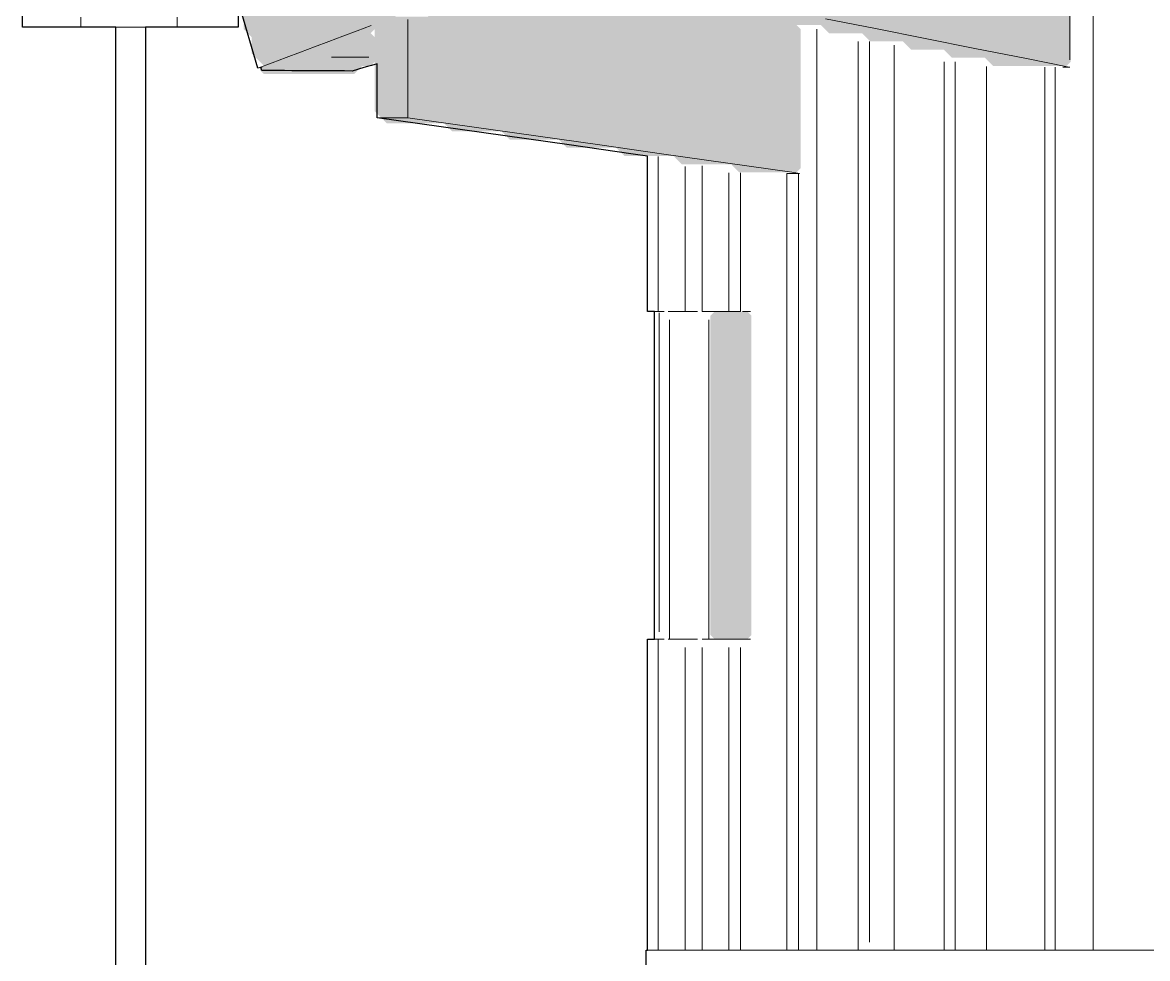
# Model space of a CAD drawing. Header units: millimetres. Extents: x 0 to 84100, y 0 to 59400.
# Drawn here: x 22694 to 24068, y 17700 to 18843 of the extents above; entities that cross this region are included whole.
import ezdxf

# ---------------------------------------------------------------- set-up
doc = ezdxf.new("R2010")
doc.units = ezdxf.units.MM
for name, color, linetype, lineweight in [('09_立面の外形', 7, 'Continuous', 30), ('10_見えがかり', 7, 'Continuous', 13), ('12_見えがかり（ガラス）', 5, 'Continuous', 9)]:
    doc.layers.add(name, color=color, linetype=linetype, lineweight=lineweight)

msp = doc.modelspace()

# ---------------------------------------------------------------- hatches: boundary and pattern name
at = {"layer": '10_見えがかり', "true_color": 0xbdbdbd}
for points in [[(23154, 18994.7), (23154, 18974.7), (23164, 18964.7), (23164, 18934.7), (23174, 18924.7), (23174, 18904.7), (23184, 18894.7), (23184, 18864.7), (23179, 18859.7), (23159, 18859.7), (23149, 18849.7), (23129, 18849.7), (23124, 18844.7), (23124, 18834.7), (23119, 18829.7), (23099, 18829.7), (23089, 18819.7), (23069, 18819.7), (23059, 18809.7), (23049, 18809.7), (23039, 18799.7), (23009, 18799.7), (22999, 18789.7), (22989, 18789.7), (22974, 18804.7), (22974, 18824.7), (22964, 18834.7), (22964, 18854.7), (22954, 18864.7), (22954, 18894.7), (22944, 18904.7), (22944, 18924.7), (22959, 18939.7), (22969, 18939.7), (22979, 18949.7), (22999, 18949.7), (23009, 18959.7), (23029, 18959.7), (23039, 18969.7), (23049, 18969.7), (23059, 18979.7), (23079, 18979.7), (23089, 18989.7), (23099, 18989.7), (23109, 18999.7), (23129, 18999.7), (23139, 19009.7)], [(23124, 18824.7), (23124, 18794.7), (23119, 18789.7), (23109, 18789.7), (23099, 18779.7), (22989, 18779.7), (22984, 18784.7), (22989, 18789.7), (22999, 18789.7), (23009, 18799.7), (23039, 18799.7), (23049, 18809.7), (23059, 18809.7), (23069, 18819.7), (23089, 18819.7), (23099, 18829.7), (23119, 18829.7)]]:
    msp.add_hatch(color=8, dxfattribs=at).paths.add_polyline_path(points)
at = {"layer": '10_見えがかり', "true_color": 0xe9dcc4}
for points in [[(23974, 18994.7), (23974, 18794.7), (23969, 18789.7), (23879, 18789.7), (23869, 18799.7), (23829, 18799.7), (23819, 18809.7), (23779, 18809.7), (23769, 18819.7), (23729, 18819.7), (23719, 18829.7), (23679, 18829.7), (23669, 18839.7), (23629, 18839.7), (23619, 18849.7), (23579, 18849.7), (23569, 18859.7), (23549, 18859.7), (23544, 18864.7), (23544, 18974.7), (23549, 18979.7), (23629, 18979.7), (23639, 18989.7), (23659, 18989.7), (23669, 18999.7), (23969, 18999.7)], [(23299, 18879.7), (23539, 18879.7), (23544, 18874.7), (23544, 18864.7), (23549, 18859.7), (23569, 18859.7), (23579, 18849.7), (23619, 18849.7), (23629, 18839.7), (23639, 18839.7), (23644, 18834.7), (23644, 18664.7), (23639, 18659.7), (23569, 18659.7), (23559, 18669.7), (23499, 18669.7), (23489, 18679.7), (23429, 18679.7), (23419, 18689.7), (23359, 18689.7), (23349, 18699.7), (23289, 18699.7), (23279, 18709.7), (23219, 18709.7), (23209, 18719.7), (23139, 18719.7), (23124, 18734.7), (23124, 18844.7), (23129, 18849.7), (23189, 18849.7), (23199, 18859.7), (23219, 18859.7), (23229, 18869.7), (23259, 18869.7), (23269, 18879.7), (23279, 18879.7), (23289, 18889.7)]]:
    msp.add_hatch(color=8, dxfattribs=at).paths.add_polyline_path(points)
at = {"layer": '12_見えがかり（ガラス）', "true_color": 0xdce9f2}
msp.add_hatch(color=8, dxfattribs=at).paths.add_polyline_path([(23579, 18489.7), (23584, 18484.7), (23584, 18094.7), (23579, 18089.7), (23539, 18089.7), (23534, 18094.7), (23534, 18484.7), (23539, 18489.7)])

# ---------------------------------------------------------------- linework, layer by layer
at = {"layer": '09_立面の外形'}
for points in [[(22808.1, 14139.7), (22808.1, 18836.9), (22694.1, 18836.9), (22694.1, 18849.4), (22694.1, 18861.9), (22694.1, 18874.4), (22694.1, 18886.9), (22694.1, 18911.9), (22694.1, 18924.4), (22694.1, 18936.9), (22694.1, 18949.4), (22694.1, 18961.9), (22694.1, 18986.9)], [(22957.4, 18863.5), (22957.4, 18836.9), (22844.1, 18836.9), (22844.1, 14139.7)], [(23455.7, 17689.7), (23455.7, 17709.7), (23457.1, 17709.7), (23457.1, 18089.7), (23465.9, 18089.7), (23465.9, 18489.7), (23457.1, 18489.7), (23457.1, 18679.6), (23439.7, 18682.1), (23361.5, 18693.2), (23283.4, 18704.2), (23205.3, 18715.3), (23127.1, 18726.4), (23127.1, 18792.4), (23120.3, 18790.4), (23115.5, 18789), (23110.7, 18787.7), (23096.4, 18783.5), (23087.2, 18783.6), (23078, 18783.6), (23068.8, 18783.7), (23059.7, 18783.7), (23050.5, 18783.8), (23041.3, 18783.8), (23032.2, 18783.9), (23023, 18783.9), (23013.8, 18784), (23004.7, 18784.1), (22995.5, 18784.1), (22986.3, 18784.2), (22985.2, 18788), (22981.6, 18786.9), (22959.1, 18863.7)]]:
    msp.add_lwpolyline(points, dxfattribs=at)
at = {"layer": '10_見えがかり'}
for points in [[(24001.2, 17709.7), (24001.2, 19109)], [(23972.9, 18832.9), (23972.9, 18865.7)], [(22765.2, 18836.9), (22765.2, 18849.4)], [(22883.1, 18849.4), (22883.1, 18836.9)], [(23164.7, 18846.4), (23164.7, 18831.4)], [(23674.6, 18847.4), (23735.4, 18835.3)], [(22706.8, 18836.9), (22700.8, 18836.9)], [(22730.4, 18836.9), (22722.6, 18836.9)], [(22765.2, 18836.9), (22731, 18836.9)], [(22775, 18836.9), (22765.2, 18836.9)], [(22784.9, 18836.9), (22775, 18836.9)], [(22794.7, 18836.9), (22784.9, 18836.9)], [(22804.5, 18836.9), (22794.7, 18836.9)], [(22814.3, 18836.9), (22804.5, 18836.9)], [(22808.1, 14139.7), (22808.1, 18836.9)], [(22809.5, 18836.9), (22810.6, 18836.9)], [(22811.6, 18836.9), (22810.3, 18836.9)], [(22810.6, 18836.9), (22812, 18836.9)], [(22813.1, 18836.9), (22811.6, 18836.9)], [(22812, 18836.9), (22813.7, 18836.9)], [(22813.7, 18836.9), (22815.6, 18836.9)], [(22824.2, 18836.9), (22814.3, 18836.9)], [(22815.6, 18836.9), (22817.6, 18836.9)], [(22817.6, 18836.9), (22819.7, 18836.9)], [(22819.7, 18836.9), (22821.9, 18836.9)], [(22821.9, 18836.9), (22824, 18836.9)], [(22824, 18836.9), (22826.2, 18836.9)], [(22834, 18836.9), (22824.2, 18836.9)], [(22826.2, 18836.9), (22828.5, 18836.9)], [(22828.5, 18836.9), (22830.8, 18836.9)], [(22830.8, 18836.9), (22833.1, 18836.9)], [(22833.1, 18836.9), (22835.2, 18836.9)], [(22843.8, 18836.9), (22834, 18836.9)], [(22836.7, 18836.9), (22834.7, 18836.9)], [(22835.2, 18836.9), (22837.3, 18836.9)], [(22838.6, 18836.9), (22836.7, 18836.9)], [(22837.3, 18836.9), (22839.1, 18836.9)], [(22840.3, 18836.9), (22838.6, 18836.9)], [(22839.1, 18836.9), (22840.7, 18836.9)], [(22841.7, 18836.9), (22840.3, 18836.9)], [(22840.7, 18836.9), (22842, 18836.9)], [(22842.8, 18836.9), (22841.7, 18836.9)], [(22853.6, 18836.9), (22843.8, 18836.9)], [(22844.1, 14139.7), (22844.1, 18836.9)], [(22863.5, 18836.9), (22853.6, 18836.9)], [(22873.3, 18836.9), (22863.5, 18836.9)], [(22883.1, 18836.9), (22873.3, 18836.9)], [(22900, 18836.9), (22957.4, 18836.9)], [(23102.5, 18832.6), (23085.2, 18826.1)], [(23119.8, 18839.1), (23102.5, 18832.6)], [(23663.9, 17709.7), (23663.9, 18834.5)], [(23735.4, 18835.3), (23796.2, 18823.2)], [(23972.9, 18797.1), (23972.9, 18832.9)], [(23067.9, 18819.5), (23050.7, 18813)], [(23085.2, 18826.1), (23067.9, 18819.5)], [(23164.7, 18831.4), (23164.7, 18816.4)], [(23714.5, 17709.7), (23714.5, 18819.4)], [(23728.4, 18819.4), (23728.4, 17719.7)], [(23796.2, 18823.2), (23857, 18811.2)], [(23033.4, 18806.5), (23016.1, 18799.9)], [(23050.7, 18813), (23033.4, 18806.5)], [(23164.7, 18816.4), (23164.7, 18801.4)], [(23758.4, 17709.7), (23758.4, 18815.2)], [(23857, 18811.2), (23917.9, 18799.1)], [(22998.9, 18793.4), (22981.6, 18786.9)], [(23016.1, 18799.9), (22998.9, 18793.4)], [(23080.4, 18800.6), (23071.3, 18800.6)], [(23089.6, 18800.5), (23080.4, 18800.6)], [(23098.8, 18800.5), (23089.6, 18800.5)], [(23107.9, 18800.4), (23098.8, 18800.5)], [(23117.1, 18800.4), (23107.9, 18800.4)], [(23164.7, 18801.4), (23164.7, 18786.4)], [(23819.5, 17709.7), (23819.5, 18794.8)], [(23832.9, 18794.8), (23832.9, 17709.7)], [(23917.9, 18799.1), (23970, 18788.8)], [(22981.6, 18786.9), (22986.5, 18788.3)], [(23164.7, 18786.4), (23164.7, 18771.4)], [(23871.1, 18789.2), (23871.1, 17709.7)], [(23942.4, 17709.7), (23942.4, 18788.2)], [(23955.1, 18788.2), (23955.1, 17709.7)], [(23964.1, 18788.2), (23972.9, 18788.2)], [(23164.7, 18771.4), (23164.7, 18756.4)], [(23164.7, 18756.4), (23164.7, 18741.4)], [(23164.7, 18741.4), (23164.7, 18726.4)], [(23127.1, 18726.4), (23164.7, 18726.4)], [(23164.7, 18726.4), (23242.8, 18715.3)], [(23242.8, 18715.3), (23321, 18704.2)], [(23321, 18704.2), (23399.1, 18693.2)], [(23399.1, 18693.2), (23477.3, 18682.1)], [(23477.3, 18682.1), (23555.4, 18671)], [(23470.2, 18489.7), (23470.2, 18679)], [(23503.3, 18489.7), (23503.3, 18667)], [(23523.9, 18489.7), (23523.9, 18667.7)], [(23555.4, 18671), (23633.6, 18659.9)], [(23556.3, 18489.7), (23556.3, 18659.3)], [(23570.9, 18659.3), (23570.9, 18489.7)], [(23627.3, 17709.7), (23627.3, 18658.3)], [(23627.3, 18658.3), (23641.5, 18658.3)], [(23633.6, 18659.9), (23643.3, 18658.5)], [(23641.5, 18658.3), (23641.5, 17709.7)], [(23470.2, 18489.7), (23460.6, 18489.7)], [(23470.2, 18489.7), (23477.7, 18489.7)], [(23471.4, 18098.6), (23471.4, 18488.4)], [(23482.3, 18489.7), (23503.3, 18489.7)], [(23503.3, 18489.7), (23518.2, 18489.7)], [(23523.9, 18489.7), (23556.3, 18489.7)], [(23523.9, 18489.7), (23531.2, 18489.7)], [(23556.3, 18489.7), (23570.9, 18489.7)], [(23582.9, 18489.7), (23573, 18489.7)], [(23484.2, 18089.7), (23484.2, 18479.7)], [(23470.2, 18089.7), (23460.6, 18089.7)], [(23470.2, 17709.7), (23470.2, 18089.7)], [(23470.2, 18089.7), (23477.7, 18089.7)], [(23503.3, 18089.7), (23482.3, 18089.7)], [(23503.3, 18089.7), (23518.2, 18089.7)], [(23503.3, 17709.7), (23503.3, 18079.7)], [(23556.3, 18089.7), (23523.9, 18089.7)], [(23523.9, 18089.7), (23531.2, 18089.7)], [(23523.9, 17709.7), (23523.9, 18079.7)], [(23556.3, 18089.7), (23570.9, 18089.7)], [(23556.3, 17709.7), (23556.3, 18079.7)], [(23570.9, 18079.7), (23570.9, 17709.7)], [(23582.9, 18089.7), (23573, 18089.7)], [(23476.2, 17709.7), (23455.7, 17709.7)], [(23476.2, 17709.7), (23513.2, 17709.7)], [(23563, 17709.7), (23513.2, 17709.7)], [(23563, 17709.7), (23625.4, 17709.7)], [(23625.4, 17709.7), (23700, 17709.7)], [(23700, 17709.7), (23786.6, 17709.7)], [(23786.6, 17709.7), (23884.8, 17709.7)], [(23793.3, 17709.7), (23819.5, 17709.7)], [(23871.1, 17709.7), (23880, 17709.7)], [(23884.8, 17709.7), (23994.1, 17709.7)], [(23933.4, 17709.7), (23942.4, 17709.7)], [(23994.1, 17709.7), (24114.1, 17709.7)], [(24001.2, 17709.7), (24046.1, 17709.7)]]:
    msp.add_lwpolyline(points, dxfattribs=at)
at = {"layer": '12_見えがかり（ガラス）'}
for points in [[(23532, 18089.7), (23532, 18479.7)], [(23533.9, 18089.7), (23532, 18089.7)], [(23566.1, 18089.7), (23542.7, 18089.7)], [(23566.1, 18089.7), (23575.1, 18089.7)]]:
    msp.add_lwpolyline(points, dxfattribs=at)

doc.saveas('drawing.dxf')
